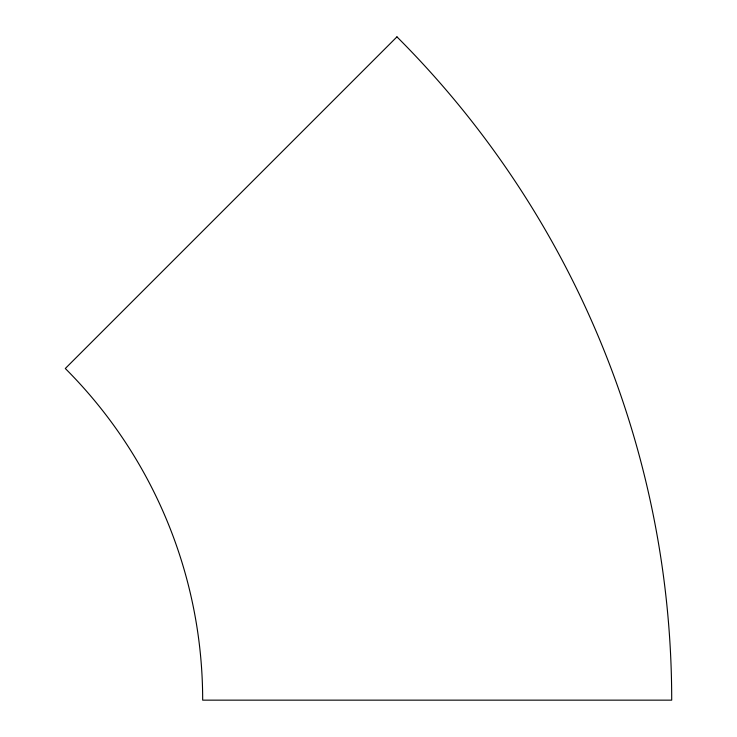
<?xml version="1.0" encoding="UTF-8"?>
<svg xmlns="http://www.w3.org/2000/svg" width="737" height="737" viewBox="0 0 737 737"><rect width="100%" height="100%" fill="white"/><g stroke="black" fill="none" stroke-linecap="round" stroke-linejoin="round"><path stroke-width="1.11" d="M396.948 36.85L65.298 368.5A469.027 469.027 0 0 1 202.675 700.15L671.702 700.15A938.044 938.044 0 0 0 396.948 36.85"/></g></svg>
